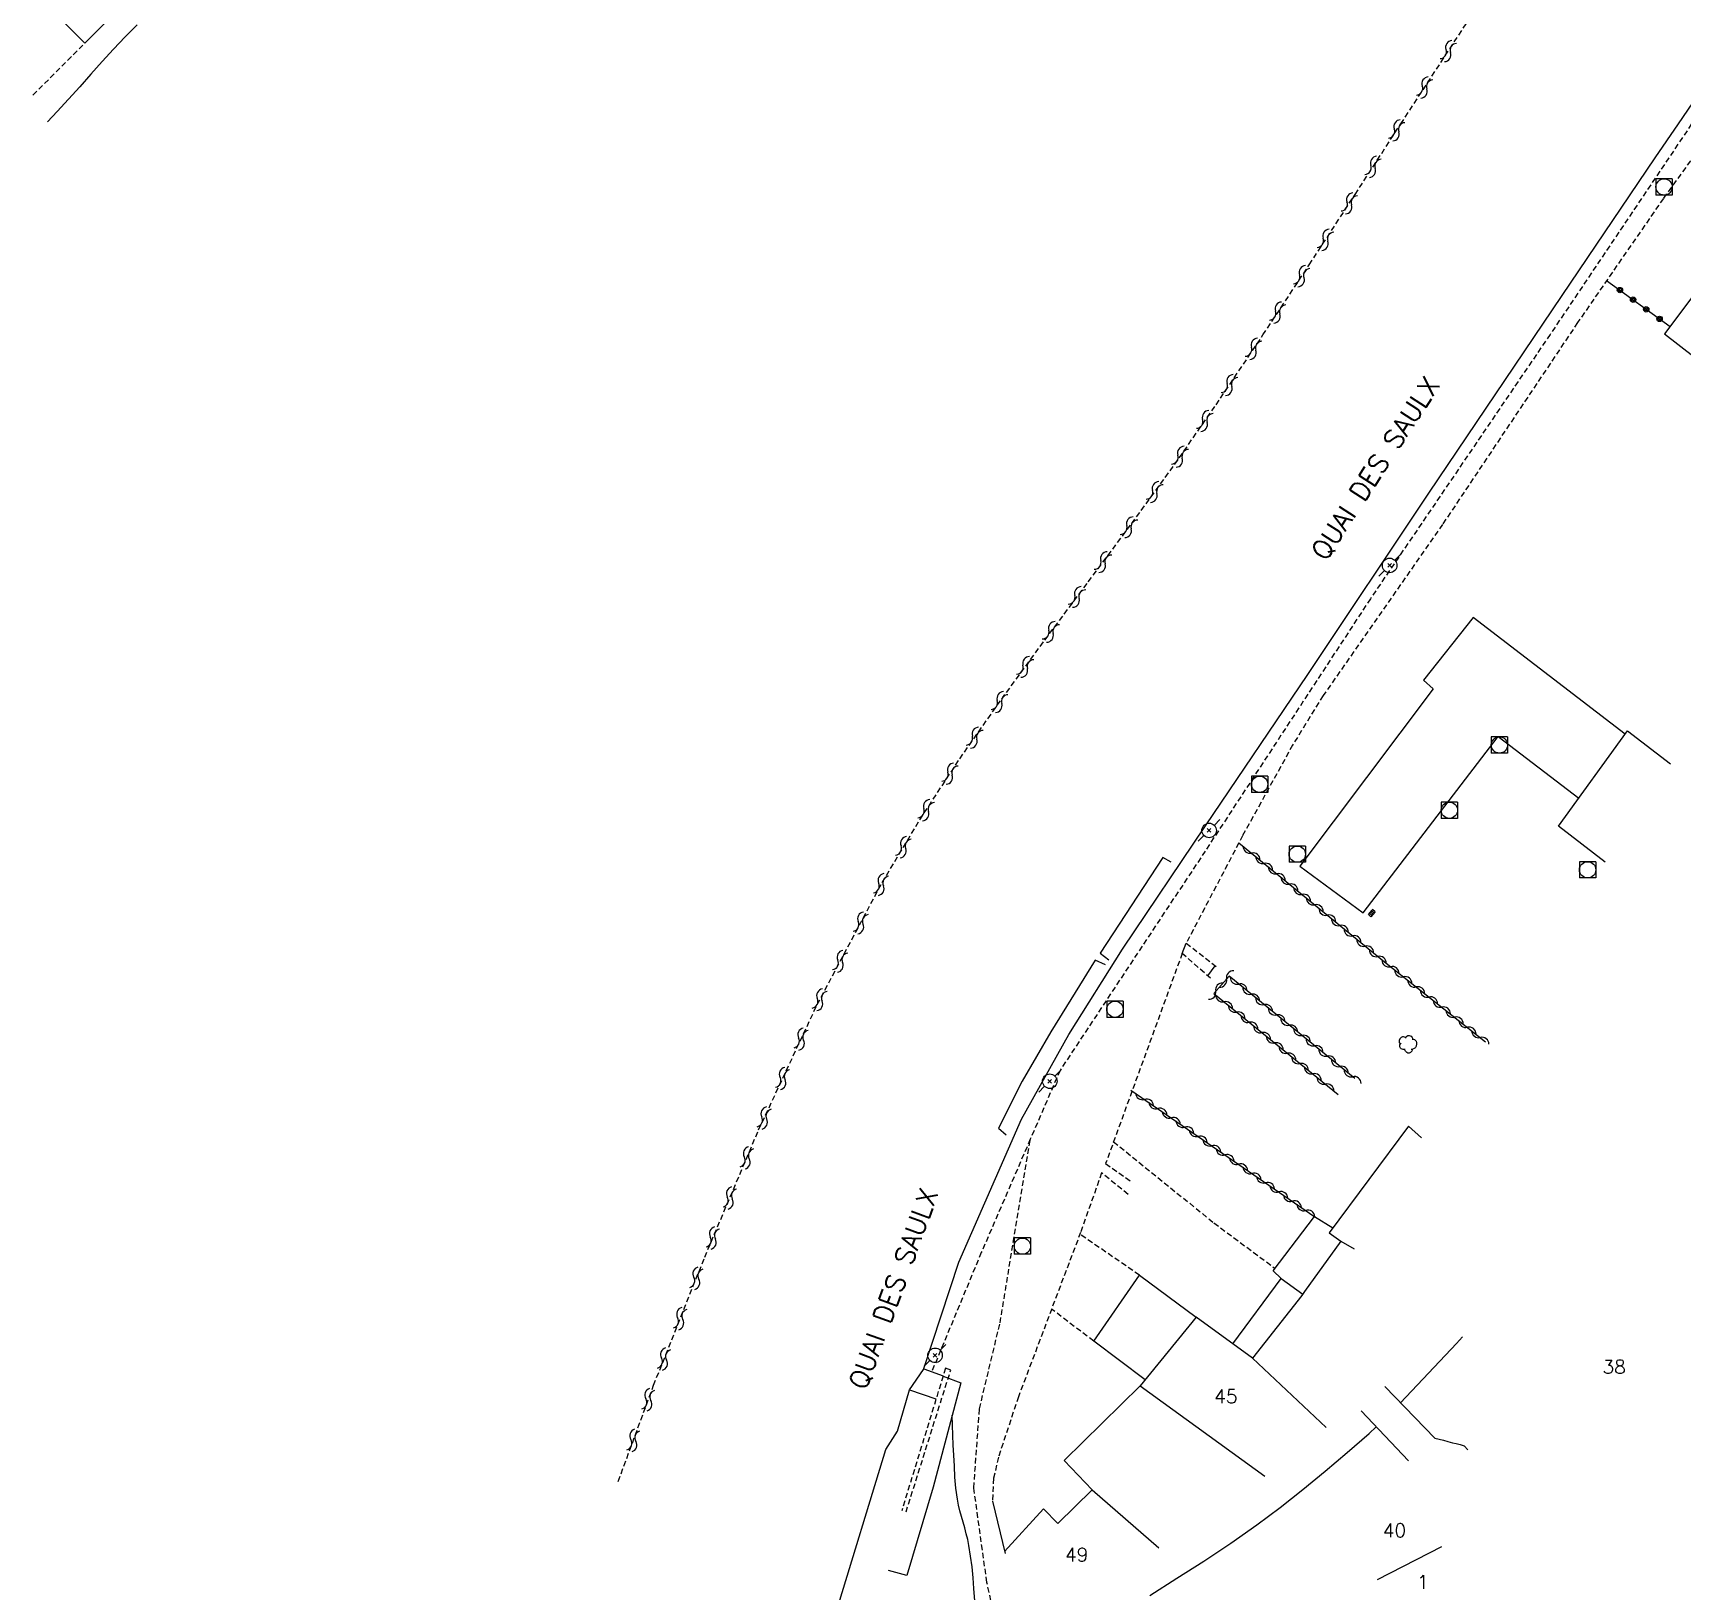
# Model space of a CAD drawing. Header units: millimetres. Extents: x 200000 to 201001, y 52999 to 54001.
# Drawn here: x 200147.3 to 200298.8, y 53536.2 to 53679.4 of the extents above; entities that cross this region are included whole.
import ezdxf
from ezdxf.enums import TextEntityAlignment as Align

# ---------------------------------------------------------------- set-up
doc = ezdxf.new("R2010")
doc.units = ezdxf.units.MM
doc.linetypes.add('DASHED', pattern=[0.75, 0.5, -0.25])
doc.layers.get('0').update_dxf_attribs({"linetype": 'CONTINUOUS'})
for name, color, linetype in [('W0001', 6, 'DASHED'), ('W0006', 2, 'CONTINUOUS'), ('W0008', 7, 'CONTINUOUS'), ('W0014', 7, 'CONTINUOUS'), ('W0020', 2, 'CONTINUOUS'), ('W0101', 7, 'CONTINUOUS'), ('W0104', 1, 'CONTINUOUS'), ('W0105', 7, 'CONTINUOUS'), ('W0112', 1, 'DASHED'), ('W0211', 2, 'CONTINUOUS'), ('W0300', 7, 'CONTINUOUS'), ('W0310', 3, 'CONTINUOUS'), ('W0323', 7, 'CONTINUOUS'), ('W0333', 7, 'CONTINUOUS'), ('W0401', 7, 'CONTINUOUS'), ('W0420', 7, 'CONTINUOUS'), ('W0473', 7, 'CONTINUOUS'), ('W0501', 5, 'DASHED'), ('W0510', 5, 'CONTINUOUS'), ('W0511', 5, 'CONTINUOUS'), ('W0989', 7, 'CONTINUOUS'), ('W0991', 7, 'CONTINUOUS'), ('W1102', 7, 'CONTINUOUS')]:
    doc.layers.add(name, color=color, linetype=linetype)
doc.styles.get("Standard").update_dxf_attribs({"font": 'romans.shx', "width": 0.85})

# ---------------------------------------------------------------- blocks, each defined once
blk = doc.blocks.new('T420')
for p, q in [((0.75, 0.75), (-0.75, 0.75)), ((-0.75, 0.75), (-0.75, -0.75)), ((0.75, 0.75), (0.75, -0.75)), ((0.75, -0.75), (-0.75, -0.75))]:
    blk.add_line(p, q)
blk.add_ellipse((0, 0), major_axis=(-0.53, 0.53), ratio=1, start_param=3.926991, end_param=10.210176)
blk = doc.blocks.new('T473')
for p, q in [((-0.166667, 0.166667), (0.166667, -0.166667)), ((-0.166667, -0.166667), (0.166667, 0.166667)), ((0.500001, 0.500001), (1.000002, 1.000002)), ((-1.000002, -1.000002), (-0.500001, -0.500001))]:
    blk.add_line(p, q)
blk.add_ellipse((0, 0), major_axis=(0.471405, 0.471405), ratio=1, start_param=5.4977871438, end_param=11.780972451)
blk = doc.blocks.new('T300')
for p, q in [((-0.8, 0.51), (-0.86, 0.34)), ((-0.86, 0.34), (-0.86, 0.17)), ((-0.86, 0.17), (-0.74, 0.06)), ((-0.69, 0.63), (-0.8, 0.51)), ((-0.8, -0.06), (-0.74, 0.06)), ((-0.74, 0.06), (-0.69, 0.11)), ((-0.57, 0.69), (-0.69, 0.63)), ((-0.46, 0.69), (-0.57, 0.69)), ((-0.29, 0.63), (-0.46, 0.69)), ((-0.29, 0.63), (-0.17, 0.74)), ((-0.23, 0.57), (-0.29, 0.63)), ((-0.17, 0.74), (-0.06, 0.8)), ((-0.06, 0.8), (0.06, 0.8)), ((0.06, 0.8), (0.23, 0.74)), ((0.23, 0.74), (0.34, 0.63)), ((0.34, 0.63), (0.4, 0.51)), ((0.46, 0.46), (0.34, 0.46)), ((0.4, 0.51), (0.4, 0.46)), ((0.57, 0.4), (0.46, 0.46)), ((0.57, 0.4), (0.69, 0.29)), ((0.69, 0.29), (0.74, 0.17)), ((0.74, 0.06), (0.69, -0.17)), ((0.74, 0.17), (0.74, 0.06)), ((-0.8, -0.17), (-0.8, -0.06)), ((-0.8, -0.23), (-0.8, -0.17)), ((-0.74, -0.34), (-0.8, -0.23)), ((-0.69, -0.4), (-0.74, -0.34)), ((-0.51, -0.46), (-0.69, -0.4)), ((-0.4, -0.46), (-0.51, -0.46)), ((-0.4, -0.46), (-0.34, -0.46)), ((-0.34, -0.46), (-0.34, -0.4)), ((-0.34, -0.51), (-0.34, -0.46)), ((-0.29, -0.63), (-0.34, -0.51)), ((-0.17, -0.74), (-0.29, -0.63)), ((-0.06, -0.8), (-0.17, -0.74)), ((0.06, -0.8), (-0.06, -0.8)), ((0.17, -0.74), (0.06, -0.8)), ((0.23, -0.69), (0.17, -0.74)), ((0.29, -0.46), (0.23, -0.46)), ((0.29, -0.63), (0.23, -0.69)), ((0.46, -0.4), (0.29, -0.46)), ((0.34, -0.51), (0.29, -0.63)), ((0.34, -0.51), (0.34, -0.46)), ((0.57, -0.34), (0.46, -0.4)), ((0.63, -0.29), (0.57, -0.34)), ((0.69, -0.17), (0.63, -0.29))]:
    blk.add_line(p, q)
blk = doc.blocks.new('T401')
for p, q in [((-0.3, 0.3), (0, 0.3)), ((-0.3, -0.25), (-0.3, 0.3)), ((-0.3, 0.15), (0, 0.15)), ((-0.3, 0), (0, 0)), ((0, 0.3), (0, -0.25)), ((-0.3, -0.15), (0, -0.15)), ((-0.3, -0.25), (-0.3, -0.3)), ((-0.3, -0.3), (0, -0.3)), ((0, -0.3), (0, -0.25))]:
    blk.add_line(p, q)
blk = doc.blocks.new('t323o')
at = {"color": 0, "linetype": 'Continuous'}
for radius in [0.25, 0.15]:
    blk.add_circle((0, 0), radius, dxfattribs=at)
blk = doc.blocks.new('t310o')
at = {"color": 0, "linetype": 'Continuous'}
for centre, start, end in [((-0.5, 0.38), 216.8699, 323.1304), ((0.5, -0.37), 36.8699, 143.1303)]:
    blk.add_arc(centre, 0.625, start, end, dxfattribs=at)
blk = doc.blocks.new('t500o')
at = {"color": 0, "linetype": 'Continuous'}
for centre, start, end in [((-0.5, 0.625), 216.8699, 323.1301), ((0.5, -0.125), 36.8699, 143.1301), ((0.5, -0.625), 36.8699, 143.1301), ((-0.5, 0.125), 216.8699, 323.1301)]:
    blk.add_arc(centre, 0.625, start, end, dxfattribs=at)

msp = doc.modelspace()

# ---------------------------------------------------------------- linework, layer by layer
at = {"layer": 'W0001'}
for points in [[(200299.69, 53671), (200286.69, 53651.66), (200270.17, 53627.36), (200254.99, 53604.17), (200241.65, 53584), (200238.92, 53577.67)], [(200238.92, 53577.67), (200234.42, 53567.26), (200229.87, 53556.32)], [(200237.1, 53527.23), (200234.93, 53536.95), (200233.73, 53545.64), (200234.25, 53552.91), (200236.14, 53560.8), (200238.92, 53577.67)]]:
    msp.add_lwpolyline(points, dxfattribs=at)
at = {"layer": 'W0006'}
for points in [[(200272.95, 53553.44), (200278.07, 53558.89), (200278.64, 53559.53)], [(200249.9, 53535.75), (200252.39, 53537.33), (200254.87, 53538.91), (200257.34, 53540.54), (200259.75, 53542.23), (200261.87, 53543.83), (200263.95, 53545.49), (200266, 53547.18), (200268.04, 53548.89), (200268.72, 53549.46), (200269.39, 53550.05), (200270.05, 53550.64), (200270.71, 53551.24)]]:
    msp.add_lwpolyline(points, dxfattribs=at)
at = {"layer": 'W0008'}
for points in [[(200233.82, 53535.24), (200233.74, 53536.37), (200233.66, 53537.37), (200233.57, 53538.37), (200233.44, 53539.36), (200233.28, 53540.35), (200233.17, 53540.89), (200233.04, 53541.42), (200232.9, 53541.95), (200232.74, 53542.47), (200232.59, 53542.99), (200232.45, 53543.52), (200232.33, 53544.05), (200232.22, 53544.59), (200232.09, 53545.6), (200232, 53546.61), (200231.95, 53547.63), (200231.89, 53548.64), (200231.84, 53549.56), (200231.8, 53550.48), (200231.77, 53551.39), (200231.75, 53552.31)], [(200235.44, 53544.41), (200236.6, 53539.61)]]:
    msp.add_lwpolyline(points, dxfattribs=at)
at = {"layer": 'W0014'}
msp.add_lwpolyline([(200276.08, 53550.2), (200276.49, 53550.11), (200276.89, 53550.01), (200277.3, 53549.9), (200277.7, 53549.78), (200278.05, 53549.7), (200278.42, 53549.62), (200278.78, 53549.5), (200279.12, 53549.14)], dxfattribs=at)
at = {"layer": 'W0020'}
for points in [[(200276.08, 53550.2), (200271.49, 53554.95)], [(200269.32, 53552.72), (200273.67, 53548.12)]]:
    msp.add_lwpolyline(points, dxfattribs=at)
at = {"layer": 'W0101'}
for points in [[(200291.75, 53603.15), (200287.45, 53606.44), (200293.8, 53615.23), (200297.76, 53612.17)], [(200274.87, 53577.8), (200273.67, 53578.88), (200266.39, 53569.07), (200267.45, 53568.3)], [(200267.45, 53568.3), (200264.12, 53563.68)], [(200264.12, 53563.68), (200263.87, 53563.32), (200259.33, 53557.55)], [(200259.33, 53557.55), (200254.15, 53561.32), (200249.03, 53555.01)], [(200249.03, 53555.01), (200242.02, 53548.14), (200244.62, 53545.44)], [(200244.62, 53545.44), (200241.46, 53542.37)], [(200241.46, 53542.37), (200240.13, 53543.72), (200236.56, 53539.77), (200236.56, 53539.77)]]:
    msp.add_lwpolyline(points, dxfattribs=at)
at = {"layer": 'W0104'}
msp.add_lwpolyline([(200154.09, 53680.48), (200152.04, 53678.43), (200150.27, 53680.2), (200152.32, 53682.25)], close=True, dxfattribs=at)
for points in [[(200299.99, 53655.42), (200297.21, 53651.71), (200314.93, 53637.96)], [(200293.57, 53614.91), (200279.62, 53625.64), (200275.04, 53619.87), (200275.94, 53619.07), (200263.68, 53602.78), (200269.52, 53598.48), (200281.92, 53614.7), (200289.33, 53609.03)], [(200261.98, 53564.88), (200261.23, 53565.57), (200265.02, 53570.58), (200266.73, 53569.53)], [(200249.49, 53555.57), (200244.75, 53559.11), (200248.95, 53565.18), (200254.15, 53561.32)], [(200257.52, 53558.86), (200261.98, 53564.88)], [(200261.98, 53564.88), (200263.95, 53563.43)]]:
    msp.add_lwpolyline(points, dxfattribs=at)
at = {"layer": 'W0105'}
for points in [[(200252.88, 53594.76), (200253.25, 53595.7)], [(200255.22, 53592.7), (200255.92, 53593.62)], [(200229.13, 53556.56), (200230.91, 53555.93)], [(200230.9, 53555.89), (200232.54, 53555.29), (200229.99, 53545.69), (200227.57, 53537.57), (200225.88, 53538.03)], [(200227.83, 53554.63), (200230.25, 53553.81)]]:
    msp.add_lwpolyline(points, dxfattribs=at)
at = {"layer": 'W0112'}
for points in [[(200147.28, 53673.65), (200161.45, 53687.85)], [(200303.93, 53668.15), (200301.33, 53670.05), (200297.09, 53664.15), (200289.21, 53652.74), (200276.8, 53634.19), (200265.82, 53618.45), (200263.02, 53613.9), (200258.43, 53605.58), (200253.25, 53595.7)], [(200253.25, 53595.7), (200256.08, 53593.49)], [(200255.48, 53592.47), (200252.88, 53594.76), (200245.84, 53575.44), (200248.2, 53573.78)], [(200246.57, 53577.45), (200255.8, 53569.98), (200261.41, 53565.81)], [(200247.91, 53572.61), (200245.47, 53574.58), (200243.54, 53569.11)], [(200243.54, 53569.11), (200237.83, 53554.01), (200235.99, 53548.46), (200235.55, 53546.51), (200235.44, 53544.41)], [(200248.95, 53565.18), (200243.48, 53568.95)], [(200244.75, 53559.11), (200240.88, 53562.07)], [(200231.13, 53556.63), (200227.11, 53543.53)], [(200227.5, 53543.42), (200231.61, 53556.46), (200231.13, 53556.63)]]:
    msp.add_lwpolyline(points, dxfattribs=at)
at = {"layer": 'W0211'}
msp.add_lwpolyline([(200156.84, 53680.1), (200155.75, 53679), (200154.69, 53677.88), (200153.64, 53676.73), (200152.61, 53675.58), (200151.58, 53674.42), (200150.55, 53673.27), (200149.5, 53672.13), (200148.61, 53671.18)], dxfattribs=at)
at = {"layer": 'W0310'}
for points in [[(200258.09, 53604.93), (200271.46, 53593.97), (200280.76, 53586.64)], [(200268.74, 53583.26), (200257.18, 53592.68), (200255.77, 53591.08), (200267.2, 53581.79)], [(200248.17, 53582.19), (200265.08, 53570.54)]]:
    msp.add_lwpolyline(points, dxfattribs=at)
at = {"layer": 'W0323'}
msp.add_lwpolyline([(200291.88, 53656.61), (200297.71, 53652.38)], dxfattribs=at)
at = {"layer": 'W0333'}
for points in [[(200251.87, 53603.13), (200251.09, 53603.58), (200245.34, 53594.78), (200246.13, 53594.17)], [(200245.82, 53593.7), (200244.88, 53594.15), (200240.81, 53587.55), (200238.17, 53583), (200235.99, 53578.69), (200236.7, 53578.08)]]:
    msp.add_lwpolyline(points, dxfattribs=at)
at = {"layer": 'W0501'}
for points in [[(200272.96, 53671), (200285.49, 53690.22), (200320.45, 53742.67), (200353.2, 53793.74)], [(200201.06, 53546.23), (200204.31, 53555.07), (200209.01, 53566.85), (200213.96, 53578.54), (200219.34, 53590.06), (200225.31, 53601.29), (200228.76, 53607.04), (200232.44, 53612.65), (200236.29, 53618.14), (200240.25, 53623.55), (200244.25, 53628.91), (200248.24, 53634.27), (200252.18, 53639.69), (200255.99, 53645.18), (200260.3, 53651.6), (200264.55, 53658.05), (200268.76, 53664.52), (200272.96, 53671)]]:
    msp.add_lwpolyline(points, dxfattribs=at)
at = {"layer": 'W0510'}
for points in [[(200298.47, 53671), (200301.1, 53674.88), (200303.74, 53678.76), (200306.37, 53682.64)], [(200229.11, 53556.52), (200232.36, 53566.37), (200238.11, 53579.52), (200242.47, 53587.29), (200247.38, 53595.15), (200255.03, 53606.47), (200264.41, 53620.39), (200275.54, 53637.06), (200287.8, 53655.22), (200296.35, 53667.89), (200298.47, 53671)], [(200227.83, 53554.63), (200229.11, 53556.52)]]:
    msp.add_lwpolyline(points, dxfattribs=at)
at = {"layer": 'W0511'}
msp.add_lwpolyline([(200221.07, 53534.2), (200225.64, 53549.17), (200226.73, 53550.85), (200227.83, 53554.63)], dxfattribs=at)
at = {"layer": 'W1102'}
for points in [[(200267.45, 53568.3), (200268.67, 53567.6)], [(200259.33, 53557.55), (200266.1, 53551.17)], [(200249.03, 53555.01), (200260.47, 53546.71)], [(200244.62, 53545.44), (200250.72, 53540.11)], [(200270.82, 53537.2), (200276.72, 53540.23)]]:
    msp.add_lwpolyline(points, dxfattribs=at)

# ---------------------------------------------------------------- block references
at = {"layer": 'W0300'}
msp.add_blockref('T300', (200273.68, 53586.4), dxfattribs=at)
at = {"layer": 'W0310'}
for p, rotation in [((200259.25, 53603.98), 320.6564987375375), ((200260.41, 53603.03), 320.6564987375375), ((200261.57, 53602.08), 320.6564987375375), ((200262.73, 53601.13), 320.6564987375375), ((200263.89, 53600.18), 320.6564987375375), ((200265.05, 53599.23), 320.6564987375375), ((200266.21, 53598.27), 320.6564987375375), ((200267.37, 53597.32), 320.6564987375375), ((200268.53, 53596.37), 320.6564987375375), ((200269.69, 53595.42), 320.6564987375375), ((200270.85, 53594.47), 320.6564987375375), ((200272.02, 53593.53), 321.7449411939468), ((200256.95, 53592.41), 228.5004334036376), ((200258.07, 53591.95), 140.828769858916), ((200273.2, 53592.6), 321.7449411939468), ((200274.38, 53591.67), 321.7449411939468), ((200255.95, 53591.29), 228.5004334036376), ((200256.72, 53590.31), 320.8880195742389), ((200259.23, 53591.01), 140.828769858916), ((200260.4, 53590.06), 140.828769858916), ((200275.55, 53590.74), 321.7449411939468), ((200257.88, 53589.36), 320.8880195742389), ((200261.56, 53589.11), 140.828769858916), ((200276.73, 53589.82), 321.7449411939468), ((200277.91, 53588.89), 321.7449411939468), ((200259.05, 53588.42), 320.8880195742389), ((200260.21, 53587.47), 320.8880195742389), ((200262.72, 53588.16), 140.828769858916), ((200263.89, 53587.22), 140.828769858916), ((200279.09, 53587.96), 321.7449411939468), ((200280.27, 53587.03), 321.7449411939468), ((200261.38, 53586.53), 320.8880195742389), ((200262.54, 53585.58), 320.8880195742389), ((200265.05, 53586.27), 140.828769858916), ((200263.7, 53584.63), 320.8880195742389), ((200266.21, 53585.32), 140.828769858916), ((200267.37, 53584.37), 140.828769858916), ((200264.87, 53583.69), 320.8880195742389), ((200266.03, 53582.74), 320.8880195742389), ((200268.54, 53583.43), 140.828769858916), ((200249.41, 53581.34), 325.4282307930657), ((200250.65, 53580.49), 325.4282307930657), ((200251.88, 53579.64), 325.4282307930657), ((200253.12, 53578.79), 325.4282307930657), ((200254.35, 53577.94), 325.4282307930657), ((200255.59, 53577.08), 325.4282307930657), ((200256.82, 53576.23), 325.4282307930657), ((200258.06, 53575.38), 325.4282307930657), ((200259.29, 53574.53), 325.4282307930657), ((200260.53, 53573.68), 325.4282307930657), ((200261.76, 53572.83), 325.4282307930657), ((200263, 53571.98), 325.4282307930657), ((200264.23, 53571.13), 325.4282307930657)]:
    msp.add_blockref('t310o', p, dxfattribs=dict(at, rotation=rotation))
at = {"layer": 'W0323', "rotation": 323.9925132645595}
for p in [(200293.1, 53655.73), (200294.31, 53654.85), (200295.52, 53653.96), (200296.74, 53653.08)]:
    msp.add_blockref('t323o', p, dxfattribs=at)
at = {"layer": 'W0401', "rotation": 139.7230524743955}
msp.add_blockref('T401', (200270.18, 53598.55), dxfattribs=at)
at = {"layer": 'W0420'}
for p in [(200297.16, 53665.21), (200282.03, 53613.92), (200259.99, 53610.3), (200277.43, 53607.92), (200263.45, 53603.88), (200290.13, 53602.44), (200246.7, 53589.63), (200238.2, 53567.85)]:
    msp.add_blockref('T420', p, dxfattribs=at)
at = {"layer": 'W0473'}
for p in [(200271.94, 53630.42), (200255.35, 53606.06), (200240.71, 53583.01), (200230.17, 53557.81)]:
    msp.add_blockref('T473', p, dxfattribs=at)
at = {"layer": 'W0501'}
for p, rotation in [((200277.33, 53677.7), 56.90922890978508), ((200275.15, 53674.35), 56.90922890978508), ((200272.58, 53670.41), 57.06675188350876), ((200270.41, 53667.05), 57.06675188350876), ((200268.23, 53663.7), 56.90639711731858), ((200266.05, 53660.35), 56.90639711731858), ((200263.86, 53657), 56.60558348818473), ((200261.65, 53653.66), 56.60558348818473), ((200259.44, 53650.33), 56.16432153171409), ((200257.22, 53647), 56.16432153171409), ((200254.96, 53643.7), 55.20376089031286), ((200252.68, 53640.41), 55.20376089031286), ((200250.35, 53637.17), 54.00586692111922), ((200247.99, 53633.93), 53.3482682053004), ((200245.6, 53630.72), 53.3482682053004), ((200243.21, 53627.52), 53.23130566584755), ((200240.82, 53624.31), 53.23130566584755), ((200238.45, 53621.09), 53.78273206115336), ((200236.09, 53617.86), 55.00090009407874), ((200233.8, 53614.58), 55.00090009407874), ((200231.54, 53611.28), 56.75534094390273), ((200229.35, 53607.93), 56.75534094390273), ((200227.26, 53604.52), 59.04516053185632), ((200225.21, 53601.09), 61.9842672527021), ((200223.33, 53597.56), 61.9842672527021), ((200221.45, 53594.03), 61.9842672527021), ((200219.57, 53590.5), 61.9842672527021), ((200217.86, 53586.88), 64.97363682772695), ((200216.16, 53583.26), 64.97363682772695), ((200214.47, 53579.63), 64.97363682772695), ((200212.87, 53575.97), 67.0507177889843), ((200211.31, 53572.28), 67.0507177889843), ((200209.75, 53568.6), 67.0507177889843), ((200208.23, 53564.9), 68.21243334160673), ((200206.75, 53561.19), 68.21243334160673), ((200205.26, 53557.47), 68.21243334160673), ((200203.82, 53553.74), 69.86383349036731), ((200202.44, 53549.99), 69.86383349036731)]:
    msp.add_blockref('t500o', p, dxfattribs=dict(at, rotation=rotation))

# ---------------------------------------------------------------- texts
at = {"layer": 'W0989'}
for rotation, p in [(57.0811, (200270.62, 53639.37)), (69.8604, (200226.34, 53563.97))]:
    msp.add_text('QUAI DES SAULX', height=1.75, rotation=rotation, dxfattribs=at).set_placement(p, align=Align.MIDDLE_CENTER)
at = {"layer": 'W0991'}
for s, p in [('38', (200292.57, 53556.76)), ('45', (200256.89, 53554.05)), ('40', (200272.38, 53541.72)), ('49', (200243.18, 53539.5)), ('1', (200275, 53536.97))]:
    msp.add_text(s, height=1.25, dxfattribs=at).set_placement(p, align=Align.MIDDLE_CENTER)

doc.saveas('drawing.dxf')
